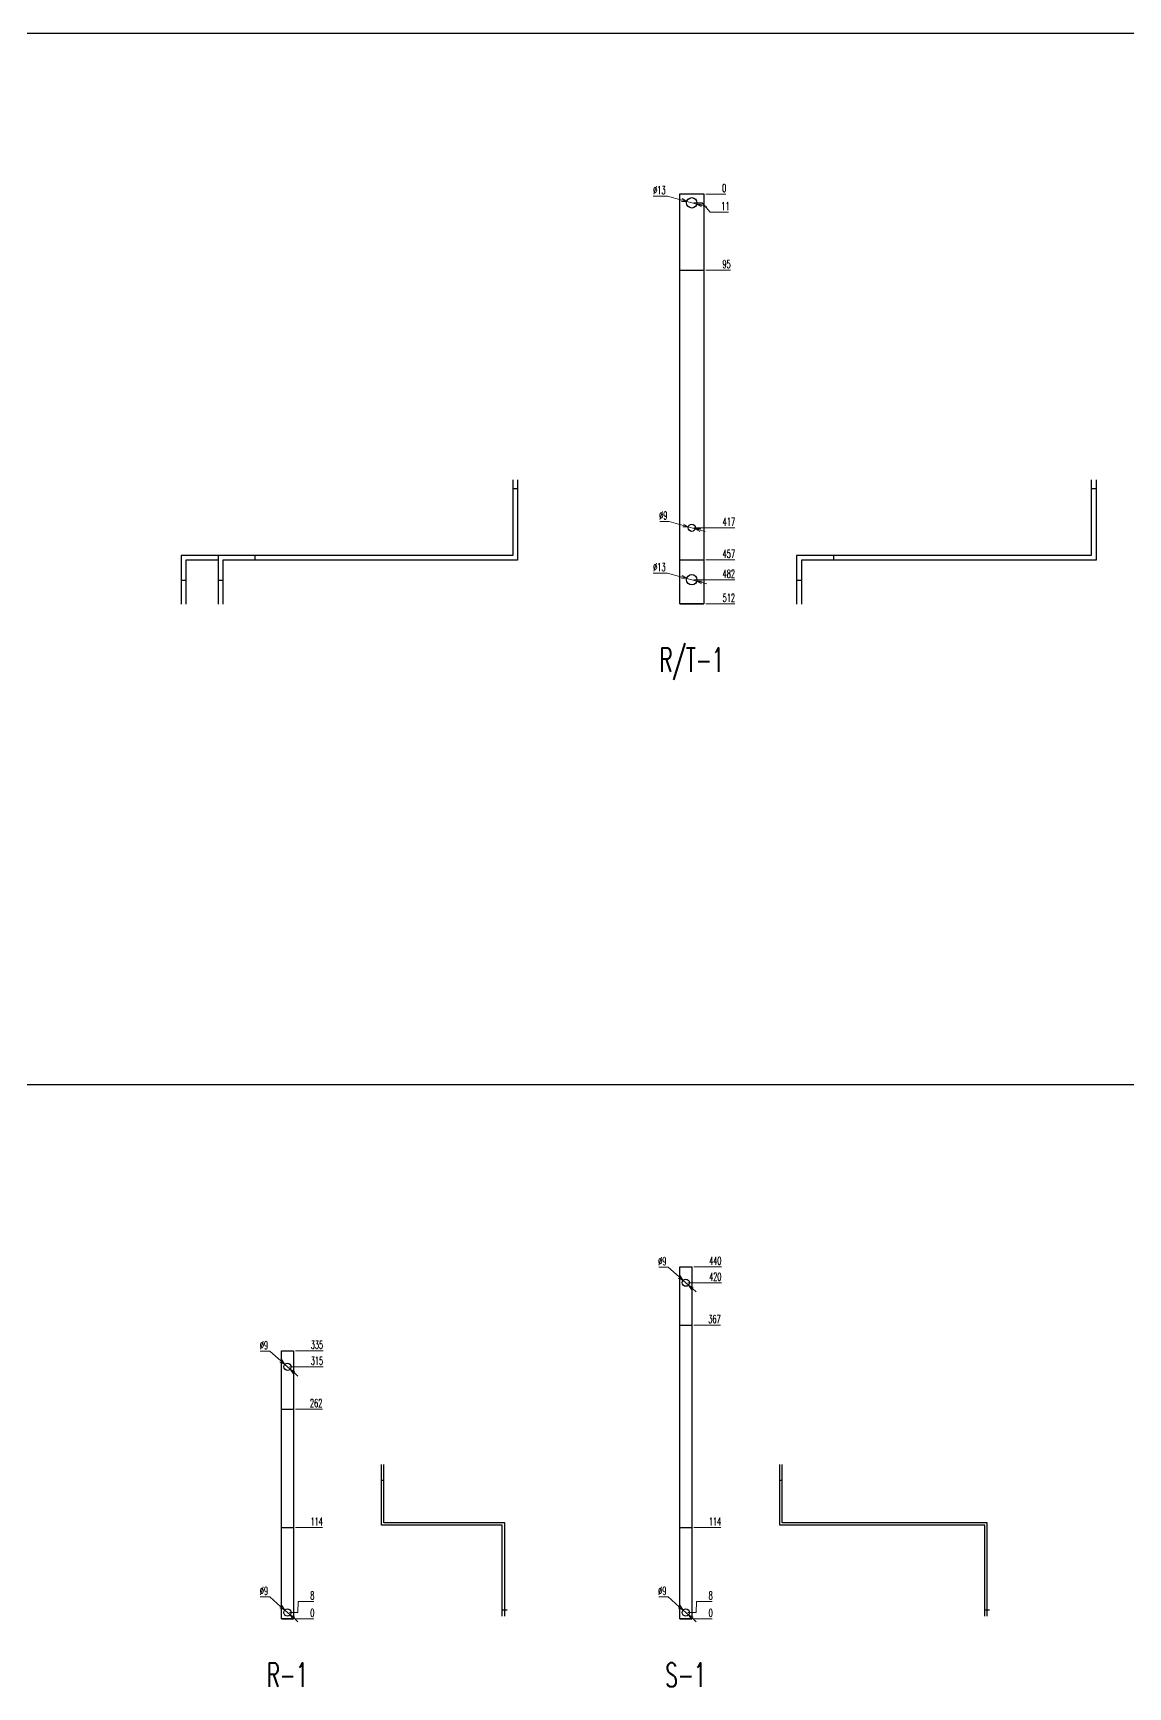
# Model space of a CAD drawing. Header units: millimetres. Extents: x 173893 to 258446, y -176540 to -123824.
# Drawn here: x 198665 to 200032, y -131063 to -128997 of the extents above; entities that cross this region are included whole.
import ezdxf
from ezdxf.enums import TextEntityAlignment as Align

# ---------------------------------------------------------------- set-up
doc = ezdxf.new("R2010")
doc.units = ezdxf.units.MM
doc.header["$LTSCALE"] = 3
doc.layers.add('@.DM. NÉT CHÍNH', color=7, linetype='Continuous')
doc.layers.add('@.VISIBLE', color=7, linetype='Continuous')
doc.styles.add('Ann_w01', font='romans.shx', dxfattribs={"width": 0.6, "bigfont": 'chineset.shx'})
doc.dimstyles.new('Dim 01_SC05', dxfattribs={"dimscale": 5, "dimtxt": 2, "dimasz": 1.3, "dimexe": 0.5, "dimexo": 0.5, "dimgap": 0.5, "dimtad": 1, "dimtoh": 1, "dimdec": 1, "dimzin": 12, "dimdsep": 46, "dimtxsty": 'Ann_w01', "dimblk": 'OPEN30', "dimcen": 1.5, "dimclrd": 6, "dimclre": 6, "dimclrt": 3, "dimadec": 1, "dimazin": 3, "dimtm": 1e-09, "dimtfac": 1, "dimtdec": 1, "dimtmove": 0, "dimatfit": 3, "dimldrblk": 'OPEN30', "dimfxl": 1, "dimtolj": 1, "dimlwd": 20, "dimlwe": 20, "dimarcsym": 0})

# ---------------------------------------------------------------- blocks, each defined once
blk = doc.blocks.new('*D2202')
at = {"layer": '@.DM. NÉT CHÍNH', "color": 6, "linetype": 'Continuous', "lineweight": 20, "transparency": 16777216}
blk.add_line((198992.5, -130978.4), (199015.5, -130978.4), dxfattribs=at)
at = {"layer": 'Defpoints', "color": 0, "linetype": 'Continuous', "transparency": 16777216}
for p in [(198982.5, -130978.4), (198990, -130978.4), (199009, -130978.4)]:
    blk.add_point(p, dxfattribs=at)
at = {"layer": '@.DM. NÉT CHÍNH', "color": 3, "linetype": 'Continuous', "transparency": 16777216, "insert": (199013.5, -130970.9), "char_height": 10, "attachment_point": 5, "style": 'Ann_w01'}
blk.add_mtext('\\A1;0', dxfattribs=at)
blk = doc.blocks.new('_Open30')
at = {"color": 0, "linetype": 'ByBlock', "lineweight": -2}
for p, q in [((-1, 0.27), (0, 0)), ((0, 0), (-1, -0.27)), ((0, 0), (-1, 0))]:
    blk.add_line(p, q, dxfattribs=at)
blk = doc.blocks.new('*D2203')
at = {"layer": '@.DM. NÉT CHÍNH', "color": 6, "linetype": 'Continuous', "lineweight": 20, "transparency": 16777216}
for p, q in [((198995.5, -130970.4), (198996, -130956.7)), ((198996, -130956.7), (199015.5, -130956.7)), ((198985, -130970.4), (198995.5, -130970.4))]:
    blk.add_line(p, q, dxfattribs=at)
at = {"layer": 'Defpoints', "color": 0, "linetype": 'Continuous', "transparency": 16777216}
for p in [(199009, -130956.7), (198982.5, -130970.4), (198982.5, -130978.4)]:
    blk.add_point(p, dxfattribs=at)
at = {"layer": '@.DM. NÉT CHÍNH', "color": 3, "linetype": 'Continuous', "transparency": 16777216, "insert": (199013.5, -130949.2), "char_height": 10, "attachment_point": 5, "style": 'Ann_w01'}
blk.add_mtext('\\A1;8', dxfattribs=at)
blk = doc.blocks.new('*D2204')
at = {"layer": '@.DM. NÉT CHÍNH', "color": 6, "linetype": 'Continuous', "lineweight": 20, "transparency": 16777216}
blk.add_line((198992.5, -130864.4), (199026.3, -130864.4), dxfattribs=at)
at = {"layer": 'Defpoints', "color": 0, "linetype": 'Continuous', "transparency": 16777216}
for p in [(198990, -130864.4), (199009, -130864.4), (198982.5, -130978.4)]:
    blk.add_point(p, dxfattribs=at)
at = {"layer": '@.DM. NÉT CHÍNH', "color": 3, "linetype": 'Continuous', "transparency": 16777216, "insert": (199018.9, -130856.9), "char_height": 10, "attachment_point": 5, "style": 'Ann_w01'}
blk.add_mtext('\\A1;114', dxfattribs=at)
blk = doc.blocks.new('*D2205')
at = {"layer": '@.DM. NÉT CHÍNH', "color": 6, "linetype": 'Continuous', "lineweight": 20, "transparency": 16777216}
blk.add_line((198992.5, -130716.4), (199026.1, -130716.4), dxfattribs=at)
at = {"layer": 'Defpoints', "color": 0, "linetype": 'Continuous', "transparency": 16777216}
for p in [(198990, -130716.4), (199008.1, -130716.4), (198982.5, -130978.4)]:
    blk.add_point(p, dxfattribs=at)
at = {"layer": '@.DM. NÉT CHÍNH', "color": 3, "linetype": 'Continuous', "transparency": 16777216, "insert": (199018.3, -130708.9), "char_height": 10, "attachment_point": 5, "style": 'Ann_w01'}
blk.add_mtext('\\A1;262', dxfattribs=at)
blk = doc.blocks.new('*D2206')
at = {"layer": '@.DM. NÉT CHÍNH', "color": 6, "linetype": 'Continuous', "lineweight": 20, "transparency": 16777216}
blk.add_line((198985, -130663.4), (199027.1, -130663.4), dxfattribs=at)
at = {"layer": 'Defpoints', "color": 0, "linetype": 'Continuous', "transparency": 16777216}
for p in [(198982.5, -130663.4), (199009.1, -130663.4), (198982.5, -130978.4)]:
    blk.add_point(p, dxfattribs=at)
at = {"layer": '@.DM. NÉT CHÍNH', "color": 3, "linetype": 'Continuous', "transparency": 16777216, "insert": (199019.3, -130655.9), "char_height": 10, "attachment_point": 5, "style": 'Ann_w01'}
blk.add_mtext('\\A1;315', dxfattribs=at)
blk = doc.blocks.new('*D2207')
at = {"layer": '@.DM. NÉT CHÍNH', "color": 6, "linetype": 'Continuous', "lineweight": 20, "transparency": 16777216}
blk.add_line((198992.5, -130643.4), (199027.1, -130643.4), dxfattribs=at)
at = {"layer": 'Defpoints', "color": 0, "linetype": 'Continuous', "transparency": 16777216}
for p in [(198990, -130643.4), (199009.1, -130643.4), (198982.5, -130978.4)]:
    blk.add_point(p, dxfattribs=at)
at = {"layer": '@.DM. NÉT CHÍNH', "color": 3, "linetype": 'Continuous', "transparency": 16777216, "insert": (199019.3, -130635.9), "char_height": 10, "attachment_point": 5, "style": 'Ann_w01'}
blk.add_mtext('\\A1;335', dxfattribs=at)
blk = doc.blocks.new('*D2208')
at = {"layer": '@.DM. NÉT CHÍNH', "color": 6, "linetype": 'Continuous', "lineweight": 20, "transparency": 16777216}
for p, q in [((198948.6, -130644), (198960.3, -130644)), ((198960.3, -130644), (198974.2, -130656.2)), ((198985.8, -130666.4), (198979.1, -130660.5)), ((198990.7, -130670.7), (198995.6, -130675))]:
    blk.add_line(p, q, dxfattribs=at)
at = {"layer": 'Defpoints', "color": 0, "linetype": 'Continuous', "transparency": 16777216}
for p in [(198979.1, -130660.5), (198985.8, -130666.4)]:
    blk.add_point(p, dxfattribs=at)
at = {"layer": '@.DM. NÉT CHÍNH', "color": 6, "linetype": 'Continuous', "lineweight": 20, "transparency": 16777216, "xscale": 6.5, "yscale": 6.5, "zscale": 6.5}
for p, rotation in [((198979.1, -130660.5), 318.7590084426843), ((198985.8, -130666.4), 138.7590084426843)]:
    blk.add_blockref('_Open30', p, dxfattribs=dict(at, rotation=rotation))
at = {"layer": '@.DM. NÉT CHÍNH', "color": 3, "linetype": 'Continuous', "transparency": 16777216, "insert": (198953.2, -130636.5), "char_height": 10, "attachment_point": 5, "style": 'Ann_w01'}
blk.add_mtext('\\A1;∅9', dxfattribs=at)
blk = doc.blocks.new('*D2209')
at = {"layer": '@.DM. NÉT CHÍNH', "color": 6, "linetype": 'Continuous', "lineweight": 20, "transparency": 16777216}
for p, q in [((198948.6, -130951), (198960.3, -130951)), ((198960.3, -130951), (198974.2, -130963.2)), ((198985.8, -130973.4), (198979.1, -130967.5)), ((198990.7, -130977.7), (198995.6, -130982))]:
    blk.add_line(p, q, dxfattribs=at)
at = {"layer": 'Defpoints', "color": 0, "linetype": 'Continuous', "transparency": 16777216}
for p in [(198979.1, -130967.5), (198985.8, -130973.4)]:
    blk.add_point(p, dxfattribs=at)
at = {"layer": '@.DM. NÉT CHÍNH', "color": 6, "linetype": 'Continuous', "lineweight": 20, "transparency": 16777216, "xscale": 6.5, "yscale": 6.5, "zscale": 6.5}
for p, rotation in [((198979.1, -130967.5), 318.7590084416041), ((198985.8, -130973.4), 138.7590084416041)]:
    blk.add_blockref('_Open30', p, dxfattribs=dict(at, rotation=rotation))
at = {"layer": '@.DM. NÉT CHÍNH', "color": 3, "linetype": 'Continuous', "transparency": 16777216, "insert": (198953.2, -130943.5), "char_height": 10, "attachment_point": 5, "style": 'Ann_w01'}
blk.add_mtext('\\A1;∅9', dxfattribs=at)
blk = doc.blocks.new('*D2210')
at = {"layer": '@.VISIBLE', "color": 6, "lineweight": 20, "transparency": 16777216}
blk.add_line((199489.8, -130978.4), (199512.9, -130978.4), dxfattribs=at)
at = {"layer": 'Defpoints', "color": 0, "transparency": 16777216}
for p in [(199479.8, -130978.4), (199487.3, -130978.4), (199506.4, -130978.4)]:
    blk.add_point(p, dxfattribs=at)
at = {"layer": '@.VISIBLE', "color": 3, "transparency": 16777216, "insert": (199510.9, -130970.9), "char_height": 10, "attachment_point": 5, "style": 'Ann_w01'}
blk.add_mtext('\\A1;0', dxfattribs=at)
blk = doc.blocks.new('*D2211')
at = {"layer": '@.VISIBLE', "color": 6, "lineweight": 20, "transparency": 16777216}
for p, q in [((199492.8, -130970.4), (199493.4, -130956.7)), ((199493.4, -130956.7), (199512.9, -130956.7)), ((199482.3, -130970.4), (199492.8, -130970.4))]:
    blk.add_line(p, q, dxfattribs=at)
at = {"layer": 'Defpoints', "color": 0, "transparency": 16777216}
for p in [(199506.4, -130956.7), (199479.8, -130970.4), (199479.8, -130978.4)]:
    blk.add_point(p, dxfattribs=at)
at = {"layer": '@.VISIBLE', "color": 3, "transparency": 16777216, "insert": (199510.9, -130949.2), "char_height": 10, "attachment_point": 5, "style": 'Ann_w01'}
blk.add_mtext('\\A1;8', dxfattribs=at)
blk = doc.blocks.new('*D2212')
at = {"layer": '@.VISIBLE', "color": 6, "lineweight": 20, "transparency": 16777216}
blk.add_line((199489.8, -130864.4), (199523.7, -130864.4), dxfattribs=at)
at = {"layer": 'Defpoints', "color": 0, "transparency": 16777216}
for p in [(199487.3, -130864.4), (199506.4, -130864.4), (199479.8, -130978.4)]:
    blk.add_point(p, dxfattribs=at)
at = {"layer": '@.VISIBLE', "color": 3, "transparency": 16777216, "insert": (199516.3, -130856.9), "char_height": 10, "attachment_point": 5, "style": 'Ann_w01'}
blk.add_mtext('\\A1;114', dxfattribs=at)
blk = doc.blocks.new('*D2213')
at = {"layer": '@.VISIBLE', "color": 6, "lineweight": 20, "transparency": 16777216}
blk.add_line((199489.8, -130611.4), (199523.4, -130611.4), dxfattribs=at)
at = {"layer": 'Defpoints', "color": 0, "transparency": 16777216}
for p in [(199487.3, -130611.4), (199505.5, -130611.4), (199479.8, -130978.4)]:
    blk.add_point(p, dxfattribs=at)
at = {"layer": '@.VISIBLE', "color": 3, "transparency": 16777216, "insert": (199515.7, -130603.9), "char_height": 10, "attachment_point": 5, "style": 'Ann_w01'}
blk.add_mtext('\\A1;367', dxfattribs=at)
blk = doc.blocks.new('*D2214')
at = {"layer": '@.VISIBLE', "color": 6, "lineweight": 20, "transparency": 16777216}
blk.add_line((199482.3, -130558.4), (199524.4, -130558.4), dxfattribs=at)
at = {"layer": 'Defpoints', "color": 0, "transparency": 16777216}
for p in [(199479.8, -130558.4), (199506.5, -130558.4), (199479.8, -130978.4)]:
    blk.add_point(p, dxfattribs=at)
at = {"layer": '@.VISIBLE', "color": 3, "transparency": 16777216, "insert": (199516.7, -130550.9), "char_height": 10, "attachment_point": 5, "style": 'Ann_w01'}
blk.add_mtext('\\A1;420', dxfattribs=at)
blk = doc.blocks.new('*D2215')
at = {"layer": '@.VISIBLE', "color": 6, "lineweight": 20, "transparency": 16777216}
blk.add_line((199489.8, -130538.4), (199524.4, -130538.4), dxfattribs=at)
at = {"layer": 'Defpoints', "color": 0, "transparency": 16777216}
for p in [(199487.3, -130538.4), (199506.5, -130538.4), (199479.8, -130978.4)]:
    blk.add_point(p, dxfattribs=at)
at = {"layer": '@.VISIBLE', "color": 3, "transparency": 16777216, "insert": (199516.7, -130530.9), "char_height": 10, "attachment_point": 5, "style": 'Ann_w01'}
blk.add_mtext('\\A1;440', dxfattribs=at)
blk = doc.blocks.new('*D2216')
at = {"layer": '@.VISIBLE', "color": 6, "lineweight": 20, "transparency": 16777216}
for p, q in [((199446, -130539), (199457.7, -130539)), ((199457.7, -130539), (199471.6, -130551.2)), ((199483.2, -130561.4), (199476.5, -130555.5)), ((199488.1, -130565.7), (199493, -130570))]:
    blk.add_line(p, q, dxfattribs=at)
at = {"layer": 'Defpoints', "color": 0, "transparency": 16777216}
for p in [(199476.5, -130555.5), (199483.2, -130561.4)]:
    blk.add_point(p, dxfattribs=at)
at = {"layer": '@.VISIBLE', "color": 6, "lineweight": 20, "transparency": 16777216, "xscale": 6.5, "yscale": 6.5, "zscale": 6.5}
for p, rotation in [((199476.5, -130555.5), 318.7590084418846), ((199483.2, -130561.4), 138.7590084418846)]:
    blk.add_blockref('_Open30', p, dxfattribs=dict(at, rotation=rotation))
at = {"layer": '@.VISIBLE', "color": 3, "transparency": 16777216, "insert": (199450.6, -130531.5), "char_height": 10, "attachment_point": 5, "style": 'Ann_w01'}
blk.add_mtext('\\A1;∅9', dxfattribs=at)
blk = doc.blocks.new('*D2217')
at = {"layer": '@.VISIBLE', "color": 6, "lineweight": 20, "transparency": 16777216}
for p, q in [((199446, -130951), (199457.7, -130951)), ((199457.7, -130951), (199471.6, -130963.2)), ((199483.2, -130973.4), (199476.5, -130967.5)), ((199488.1, -130977.7), (199493, -130982))]:
    blk.add_line(p, q, dxfattribs=at)
at = {"layer": 'Defpoints', "color": 0, "transparency": 16777216}
for p in [(199476.5, -130967.5), (199483.2, -130973.4)]:
    blk.add_point(p, dxfattribs=at)
at = {"layer": '@.VISIBLE', "color": 6, "lineweight": 20, "transparency": 16777216, "xscale": 6.5, "yscale": 6.5, "zscale": 6.5}
for p, rotation in [((199476.5, -130967.5), 318.7590084424228), ((199483.2, -130973.4), 138.7590084424228)]:
    blk.add_blockref('_Open30', p, dxfattribs=dict(at, rotation=rotation))
at = {"layer": '@.VISIBLE', "color": 3, "transparency": 16777216, "insert": (199450.6, -130943.5), "char_height": 10, "attachment_point": 5, "style": 'Ann_w01'}
blk.add_mtext('\\A1;∅9', dxfattribs=at)
blk = doc.blocks.new('*D3017')
at = {"layer": '@.DM. NÉT CHÍNH', "color": 6, "linetype": 'Continuous', "lineweight": 20, "transparency": 16777216}
blk.add_line((199504.8, -129710.2), (199541.3, -129710.2), dxfattribs=at)
at = {"layer": 'Defpoints', "color": 0, "linetype": 'Continuous', "transparency": 16777216}
for p in [(199487.3, -129198.2), (199502.3, -129710.2), (199523.3, -129710.2)]:
    blk.add_point(p, dxfattribs=at)
at = {"layer": '@.DM. NÉT CHÍNH', "color": 3, "linetype": 'Continuous', "transparency": 16777216, "insert": (199533.6, -129702.7), "char_height": 10, "attachment_point": 5, "style": 'Ann_w01'}
blk.add_mtext('\\A1;512', dxfattribs=at)
blk = doc.blocks.new('*D3018')
at = {"layer": '@.DM. NÉT CHÍNH', "color": 6, "linetype": 'Continuous', "lineweight": 20, "transparency": 16777216}
blk.add_line((199489.8, -129680.2), (199541.3, -129680.2), dxfattribs=at)
at = {"layer": 'Defpoints', "color": 0, "linetype": 'Continuous', "transparency": 16777216}
for p in [(199487.3, -129198.2), (199487.3, -129680.2), (199523.3, -129680.2)]:
    blk.add_point(p, dxfattribs=at)
at = {"layer": '@.DM. NÉT CHÍNH', "color": 3, "linetype": 'Continuous', "transparency": 16777216, "insert": (199533.6, -129672.7), "char_height": 10, "attachment_point": 5, "style": 'Ann_w01'}
blk.add_mtext('\\A1;482', dxfattribs=at)
blk = doc.blocks.new('*D3019')
at = {"layer": '@.DM. NÉT CHÍNH', "color": 6, "linetype": 'Continuous', "lineweight": 20, "transparency": 16777216}
blk.add_line((199504.8, -129655.2), (199541.3, -129655.2), dxfattribs=at)
at = {"layer": 'Defpoints', "color": 0, "linetype": 'Continuous', "transparency": 16777216}
for p in [(199487.3, -129198.2), (199502.3, -129655.2), (199523.3, -129655.2)]:
    blk.add_point(p, dxfattribs=at)
at = {"layer": '@.DM. NÉT CHÍNH', "color": 3, "linetype": 'Continuous', "transparency": 16777216, "insert": (199533.6, -129647.7), "char_height": 10, "attachment_point": 5, "style": 'Ann_w01'}
blk.add_mtext('\\A1;457', dxfattribs=at)
blk = doc.blocks.new('*D3020')
at = {"layer": '@.DM. NÉT CHÍNH', "color": 6, "linetype": 'Continuous', "lineweight": 20, "transparency": 16777216}
blk.add_line((199489.8, -129615.2), (199541.3, -129615.2), dxfattribs=at)
at = {"layer": 'Defpoints', "color": 0, "linetype": 'Continuous', "transparency": 16777216}
for p in [(199487.3, -129198.2), (199487.3, -129615.2), (199523.3, -129615.2)]:
    blk.add_point(p, dxfattribs=at)
at = {"layer": '@.DM. NÉT CHÍNH', "color": 3, "linetype": 'Continuous', "transparency": 16777216, "insert": (199533.6, -129607.7), "char_height": 10, "attachment_point": 5, "style": 'Ann_w01'}
blk.add_mtext('\\A1;417', dxfattribs=at)
blk = doc.blocks.new('*D3021')
at = {"layer": '@.DM. NÉT CHÍNH', "color": 6, "linetype": 'Continuous', "lineweight": 20, "transparency": 16777216}
blk.add_line((199504.8, -129293.2), (199535.6, -129293.2), dxfattribs=at)
at = {"layer": 'Defpoints', "color": 0, "linetype": 'Continuous', "transparency": 16777216}
for p in [(199487.3, -129198.2), (199502.3, -129293.2), (199523.3, -129293.2)]:
    blk.add_point(p, dxfattribs=at)
at = {"layer": '@.DM. NÉT CHÍNH', "color": 3, "linetype": 'Continuous', "transparency": 16777216, "insert": (199530.7, -129285.7), "char_height": 10, "attachment_point": 5, "style": 'Ann_w01'}
blk.add_mtext('\\A1;95', dxfattribs=at)
blk = doc.blocks.new('*D3022')
at = {"layer": '@.DM. NÉT CHÍNH', "color": 6, "linetype": 'Continuous', "lineweight": 20, "transparency": 16777216}
for p, q in [((199489.8, -129209.2), (199500.3, -129209.2)), ((199500.3, -129209.2), (199510.3, -129220.9)), ((199510.3, -129220.9), (199533, -129220.9))]:
    blk.add_line(p, q, dxfattribs=at)
at = {"layer": 'Defpoints', "color": 0, "linetype": 'Continuous', "transparency": 16777216}
for p in [(199487.3, -129198.2), (199487.3, -129209.2), (199523.3, -129220.9)]:
    blk.add_point(p, dxfattribs=at)
at = {"layer": '@.DM. NÉT CHÍNH', "color": 3, "linetype": 'Continuous', "transparency": 16777216, "insert": (199529.4, -129213.4), "char_height": 10, "attachment_point": 5, "style": 'Ann_w01'}
blk.add_mtext('\\A1;11', dxfattribs=at)
blk = doc.blocks.new('*D3023')
at = {"layer": '@.DM. NÉT CHÍNH', "color": 6, "linetype": 'Continuous', "lineweight": 20, "transparency": 16777216}
blk.add_line((199504.8, -129198.2), (199529.8, -129198.2), dxfattribs=at)
at = {"layer": 'Defpoints', "color": 0, "linetype": 'Continuous', "transparency": 16777216}
for p in [(199487.3, -129198.2), (199502.3, -129198.2), (199523.3, -129198.2)]:
    blk.add_point(p, dxfattribs=at)
at = {"layer": '@.DM. NÉT CHÍNH', "color": 3, "linetype": 'Continuous', "transparency": 16777216, "insert": (199527.8, -129190.7), "char_height": 10, "attachment_point": 5, "style": 'Ann_w01'}
blk.add_mtext('\\A1;0', dxfattribs=at)
blk = doc.blocks.new('*D3024')
at = {"layer": '@.DM. NÉT CHÍNH', "color": 6, "linetype": 'Continuous', "lineweight": 20, "transparency": 16777216}
for p, q in [((199439.3, -129200.8), (199457, -129200.8)), ((199457, -129200.8), (199474.8, -129205.7)), ((199493.6, -129210.9), (199481.1, -129207.4)), ((199499.9, -129212.6), (199506.1, -129214.4))]:
    blk.add_line(p, q, dxfattribs=at)
at = {"layer": 'Defpoints', "color": 0, "linetype": 'Continuous', "transparency": 16777216}
for p in [(199481.1, -129207.4), (199493.6, -129210.9)]:
    blk.add_point(p, dxfattribs=at)
at = {"layer": '@.DM. NÉT CHÍNH', "color": 6, "linetype": 'Continuous', "lineweight": 20, "transparency": 16777216, "xscale": 6.5, "yscale": 6.5, "zscale": 6.5}
for p, rotation in [((199481.1, -129207.4), 344.5529686025336), ((199493.6, -129210.9), 164.5529686025336)]:
    blk.add_blockref('_Open30', p, dxfattribs=dict(at, rotation=rotation))
at = {"layer": '@.DM. NÉT CHÍNH', "color": 3, "linetype": 'Continuous', "transparency": 16777216, "insert": (199446.9, -129193.3), "char_height": 10, "attachment_point": 5, "style": 'Ann_w01'}
blk.add_mtext('\\A1;∅13', dxfattribs=at)
blk = doc.blocks.new('*D3025')
at = {"layer": '@.DM. NÉT CHÍNH', "color": 6, "linetype": 'Continuous', "lineweight": 20, "transparency": 16777216}
for p, q in [((199447.3, -129607.3), (199458.9, -129607.3)), ((199458.9, -129607.3), (199476.7, -129612.2)), ((199491.7, -129616.4), (199483, -129614)), ((199497.9, -129618.1), (199504.2, -129619.8))]:
    blk.add_line(p, q, dxfattribs=at)
at = {"layer": 'Defpoints', "color": 0, "linetype": 'Continuous', "transparency": 16777216}
for p in [(199483, -129614), (199491.7, -129616.4)]:
    blk.add_point(p, dxfattribs=at)
at = {"layer": '@.DM. NÉT CHÍNH', "color": 6, "linetype": 'Continuous', "lineweight": 20, "transparency": 16777216, "xscale": 6.5, "yscale": 6.5, "zscale": 6.5}
for p, rotation in [((199483, -129614), 344.5529686024778), ((199491.7, -129616.4), 164.5529686024778)]:
    blk.add_blockref('_Open30', p, dxfattribs=dict(at, rotation=rotation))
at = {"layer": '@.DM. NÉT CHÍNH', "color": 3, "linetype": 'Continuous', "transparency": 16777216, "insert": (199451.8, -129599.8), "char_height": 10, "attachment_point": 5, "style": 'Ann_w01'}
blk.add_mtext('\\A1;∅9', dxfattribs=at)
blk = doc.blocks.new('*D3026')
at = {"layer": '@.DM. NÉT CHÍNH', "color": 6, "linetype": 'Continuous', "lineweight": 20, "transparency": 16777216}
for p, q in [((199439.3, -129671.8), (199457, -129671.8)), ((199457, -129671.8), (199474.8, -129676.7)), ((199493.6, -129681.9), (199481.1, -129678.4)), ((199499.9, -129683.6), (199506.1, -129685.4))]:
    blk.add_line(p, q, dxfattribs=at)
at = {"layer": 'Defpoints', "color": 0, "linetype": 'Continuous', "transparency": 16777216}
for p in [(199481.1, -129678.4), (199493.6, -129681.9)]:
    blk.add_point(p, dxfattribs=at)
at = {"layer": '@.DM. NÉT CHÍNH', "color": 6, "linetype": 'Continuous', "lineweight": 20, "transparency": 16777216, "xscale": 6.5, "yscale": 6.5, "zscale": 6.5}
for p, rotation in [((199481.1, -129678.4), 344.5529686024653), ((199493.6, -129681.9), 164.5529686024653)]:
    blk.add_blockref('_Open30', p, dxfattribs=dict(at, rotation=rotation))
at = {"layer": '@.DM. NÉT CHÍNH', "color": 3, "linetype": 'Continuous', "transparency": 16777216, "insert": (199446.9, -129664.3), "char_height": 10, "attachment_point": 5, "style": 'Ann_w01'}
blk.add_mtext('\\A1;∅13', dxfattribs=at)

msp = doc.modelspace()

# ---------------------------------------------------------------- linework, layer by layer
at = {"layer": '@.DM. NÉT CHÍNH', "linetype": 'Continuous'}
for p, q in [((195808.93, -128997.12), (201737.57, -128997.12)), ((199263.79, -129566.22), (199269.79, -129566.22)), ((199986.21, -129566.22), (199992.21, -129566.22)), ((195808.93, -130310.71), (201737.57, -130310.71)), ((199102.77, -130805.5), (199099.77, -130805.5))]:
    msp.add_line(p, q, dxfattribs=at)
at = {"layer": '@.DM. NÉT CHÍNH', "color": 1, "linetype": 'Continuous'}
for p, q in [((198941.79, -129649.72), (198941.79, -129655.72)), ((199664.21, -129649.72), (199664.21, -129655.72)), ((198895.79, -129680.72), (198901.79, -129680.72)), ((199618.21, -129680.72), (199624.21, -129680.72)), ((199472.34, -129710.17), (199502.34, -129710.17))]:
    msp.add_line(p, q, dxfattribs=at)
at = {"layer": '@.DM. NÉT CHÍNH', "color": 2, "linetype": 'Continuous'}
msp.add_line((198849.79, -129680.72), (198855.79, -129680.72), dxfattribs=at)
at = {"layer": '@.DM. NÉT CHÍNH', "color": 1, "linetype": 'Continuous'}
for points in [[(199472.34, -129710.17), (199472.34, -129198.17), (199502.34, -129198.17), (199502.34, -129710.17)], [(199472.34, -129710.17), (199472.34, -129293.17), (199502.34, -129293.17), (199502.34, -129710.17)], [(199472.34, -129710.17), (199472.34, -129655.17), (199502.34, -129655.17), (199502.34, -129710.17)]]:
    msp.add_lwpolyline(points, close=True, dxfattribs=at)
for points in [[(199263.79, -129555.22), (199263.79, -129649.72), (198895.79, -129649.72), (198895.79, -129710.72)], [(199269.79, -129555.22), (199269.79, -129655.72), (198901.79, -129655.72), (198901.79, -129710.72)], [(199986.21, -129555.22), (199986.21, -129649.72), (199618.21, -129649.72), (199618.21, -129710.72)], [(199992.21, -129555.22), (199992.21, -129655.72), (199624.21, -129655.72), (199624.21, -129710.72)]]:
    msp.add_lwpolyline(points, dxfattribs=at)
at = {"layer": '@.DM. NÉT CHÍNH', "color": 2, "linetype": 'Continuous'}
for points in [[(198895.79, -129649.72), (198849.79, -129649.72), (198849.79, -129710.72)], [(198895.79, -129655.72), (198855.79, -129655.72), (198855.79, -129710.72)]]:
    msp.add_lwpolyline(points, dxfattribs=at)
at = {"layer": '@.DM. NÉT CHÍNH', "color": 1, "linetype": 'Continuous'}
for centre, radius in [((199487.34, -129209.17), 6.5), ((199487.34, -129615.17), 4.5), ((199487.34, -129680.17), 6.5)]:
    msp.add_circle(centre, radius, dxfattribs=at)
at = {"layer": '@.VISIBLE', "color": 2}
for p, q in [((199600.15, -130805.5), (199597.15, -130805.5)), ((199250.77, -130967), (199256.77, -130967)), ((199472.34, -130978.44), (199487.34, -130978.44)), ((199853.15, -130967), (199859.15, -130967))]:
    msp.add_line(p, q, dxfattribs=at)
at = {"layer": '@.VISIBLE', "color": 1}
msp.add_line((198974.96, -130978.44), (198989.96, -130978.44), dxfattribs=at)
at = {"layer": '@.VISIBLE', "color": 2}
for points in [[(199472.34, -130978.44), (199472.34, -130538.44), (199487.34, -130538.44), (199487.34, -130978.44)], [(199472.34, -130978.44), (199472.34, -130611.44), (199487.34, -130611.44), (199487.34, -130978.44)], [(199472.34, -130978.44), (199472.34, -130864.44), (199487.34, -130864.44), (199487.34, -130978.44)]]:
    msp.add_lwpolyline(points, close=True, dxfattribs=at)
at = {"layer": '@.VISIBLE', "color": 1}
for points in [[(198974.96, -130978.44), (198974.96, -130643.44), (198989.96, -130643.44), (198989.96, -130978.44)], [(198974.96, -130978.44), (198974.96, -130716.44), (198989.96, -130716.44), (198989.96, -130978.44)], [(198974.96, -130978.44), (198974.96, -130864.44), (198989.96, -130864.44), (198989.96, -130978.44)]]:
    msp.add_lwpolyline(points, close=True, dxfattribs=at)
for points in [[(199250.77, -130975), (199250.77, -130861.5), (199099.77, -130861.5), (199099.77, -130785.5)], [(199253.77, -130975), (199253.77, -130858.5), (199102.77, -130858.5), (199102.77, -130785.5)]]:
    msp.add_lwpolyline(points, dxfattribs=at)
at = {"layer": '@.VISIBLE', "color": 2}
for points in [[(199853.15, -130975), (199853.15, -130861.5), (199597.15, -130861.5), (199597.15, -130785.5)], [(199856.15, -130975), (199856.15, -130858.5), (199600.15, -130858.5), (199600.15, -130785.5)]]:
    msp.add_lwpolyline(points, dxfattribs=at)
for centre in [(199479.84, -130558.44), (199479.84, -130970.44)]:
    msp.add_circle(centre, 4.5, dxfattribs=at)
at = {"layer": '@.VISIBLE', "color": 1}
for centre in [(198982.46, -130663.44), (198982.46, -130970.44)]:
    msp.add_circle(centre, 4.5, dxfattribs=at)

# ---------------------------------------------------------------- texts
at = {"style": 'Ann_w01', "width": 0.6}
for s, p in [('R/T-1', (199487.34, -129780.17)), ('R-1', (198982.46, -131048.44)), ('S-1', (199479.84, -131048.44))]:
    msp.add_text(s, height=30, dxfattribs=at).set_placement(p, align=Align.MIDDLE_CENTER)

# ---------------------------------------------------------------- dimensions: what is measured, and where the dimension line sits
at = {"layer": '@.DM. NÉT CHÍNH', "linetype": 'Continuous'}
for feature_location, offset, origin, picture, middle in [((199502.34286366, -129198.16848012), (21.00030237, 0), (199487.34286366, -129198.16848012), '*D3023', (199527.84316603, -129190.66848012)), ((199502.34, -129710.17), (21, 0), (199487.34, -129198.17), '*D3017', (199533.56, -129702.67)), ((199487.34, -129680.17), (36, 0), (199487.34, -129198.17), '*D3018', (199533.56, -129672.67)), ((199502.34, -129655.17), (21, 0), (199487.34, -129198.17), '*D3019', (199533.56, -129647.67)), ((199487.34, -129615.17), (36, 0), (199487.34, -129198.17), '*D3020', (199533.56, -129607.67)), ((199502.34, -129293.17), (21, 0), (199487.34, -129198.17), '*D3021', (199530.7, -129285.67)), ((199487.34, -129209.17), (36, -11.71), (199487.34, -129198.17), '*D3022', (199529.41, -129213.38)), ((198989.96, -130643.44), (19.17, 0), (198982.46, -130978.44), '*D2207', (199019.34, -130635.94)), ((198982.46, -130663.44), (26.67, 0), (198982.46, -130978.44), '*D2206', (199019.34, -130655.94)), ((198989.96, -130716.44), (18.17, 0), (198982.46, -130978.44), '*D2205', (199018.34, -130708.94)), ((198989.96, -130864.44), (19.03, 0), (198982.46, -130978.44), '*D2204', (199018.91, -130856.94)), ((198982.46, -130970.44), (26.53, 13.73), (198982.46, -130978.44), '*D2203', (199013.49, -130949.21)), ((198989.95600522, -130978.43929618), (19.02993822, 0), (198982.45600522, -130978.43929618), '*D2202', (199013.48594344, -130970.93929618))]:
    dim = msp.add_ordinate_dim(feature_location=feature_location, offset=offset, dtype=0, origin=origin, dimstyle='Dim 01_SC05', dxfattribs=at)
    dim.commit()
    dim.dimension.update_dxf_attribs({"geometry": picture, "text_midpoint": middle})
for p1, p2, picture, middle in [((199493.61, -129210.9), (199481.08, -129207.44), '*D3024', (199446.91, -129200.78)), ((199491.68, -129616.37), (199483.01, -129613.97), '*D3025', (199451.84, -129607.31)), ((199493.61, -129681.9), (199481.08, -129678.44), '*D3026', (199446.91, -129671.78)), ((198985.84, -130666.41), (198979.07, -130660.47), '*D2208', (198953.2, -130643.99)), ((198985.84, -130973.41), (198979.07, -130967.47), '*D2209', (198953.2, -130950.99))]:
    dim = msp.add_diameter_dim_2p(p1=p1, p2=p2, dimstyle='Dim 01_SC05', dxfattribs=at)
    dim.commit()
    dim.dimension.update_dxf_attribs({"geometry": picture, "text_midpoint": middle, "dimtype": 163})
at = {"layer": '@.VISIBLE', "color": 2}
for p1, p2, picture, middle in [((199483.22, -130561.41), (199476.46, -130555.47), '*D2216', (199450.59, -130538.99)), ((199483.22, -130973.41), (199476.46, -130967.47), '*D2217', (199450.59, -130950.99))]:
    dim = msp.add_diameter_dim_2p(p1=p1, p2=p2, dimstyle='Dim 01_SC05', dxfattribs=at)
    dim.commit()
    dim.dimension.update_dxf_attribs({"geometry": picture, "text_midpoint": middle, "dimtype": 163})
for feature_location, offset, origin, picture, middle in [((199487.34, -130538.44), (19.17, 0), (199479.84, -130978.44), '*D2215', (199516.73, -130530.94)), ((199479.84, -130558.44), (26.67, 0), (199479.84, -130978.44), '*D2214', (199516.73, -130550.94)), ((199487.34, -130611.44), (18.17, 0), (199479.84, -130978.44), '*D2213', (199515.73, -130603.94)), ((199487.34, -130864.44), (19.03, 0), (199479.84, -130978.44), '*D2212', (199516.3, -130856.94)), ((199479.84, -130970.44), (26.53, 13.73), (199479.84, -130978.44), '*D2211', (199510.87, -130949.21)), ((199487.34054159, -130978.43929618), (19.02993822, 0), (199479.84054159, -130978.43929618), '*D2210', (199510.87047981, -130970.93929618))]:
    dim = msp.add_ordinate_dim(feature_location=feature_location, offset=offset, dtype=0, origin=origin, dimstyle='Dim 01_SC05', dxfattribs=at)
    dim.commit()
    dim.dimension.update_dxf_attribs({"geometry": picture, "text_midpoint": middle})

doc.saveas('drawing.dxf')
